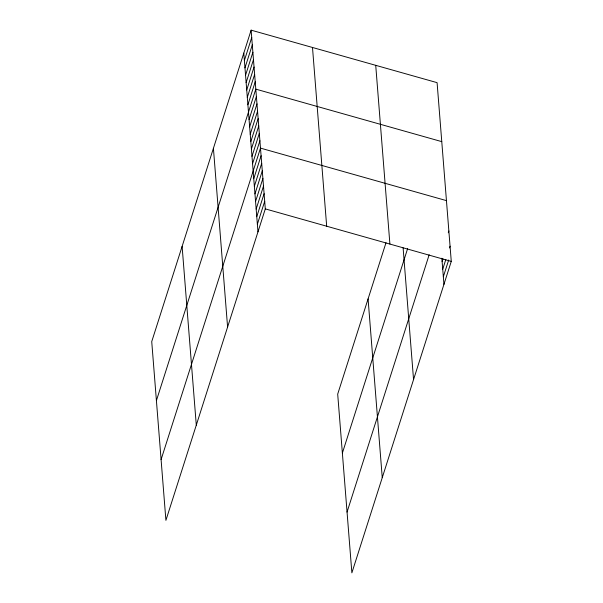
<?xml version="1.0" encoding="UTF-8"?>
<svg xmlns="http://www.w3.org/2000/svg" width="603" height="603" viewBox="0 0 603 603"><rect width="100%" height="100%" fill="white"/><g stroke="black" fill="none" stroke-linecap="round" stroke-linejoin="round"><path stroke-width="0.9" d="M251.127 30.15L151.73 341.607L165.908 520.344L265.305 208.887L251.127 30.15L437.092 82.656L451.27 261.393L351.873 572.85L337.695 394.113L386.003 242.738M244.381 60.504L251.715 37.522M244.969 67.875L252.303 44.893M245.549 75.247L252.883 52.273M246.137 82.619L253.471 59.644M246.717 89.99L254.051 67.016M247.305 97.362L254.639 74.388M247.893 104.741L255.227 81.759M156.411 400.588L255.808 89.131L441.773 141.637M249.062 119.484L256.396 96.51M249.642 126.856L256.976 103.882M250.23 134.228L257.564 111.254M250.818 141.599L258.144 118.625M251.398 148.979L258.732 125.997M251.986 156.35L259.32 133.369M252.567 163.722L259.901 140.748M161.091 459.576L260.488 148.119L446.446 200.626M253.757 178.692L261.091 155.717M254.36 186.289L261.694 163.307M254.963 193.887L262.297 170.905M255.566 201.477L262.893 178.503M256.169 209.075L263.496 186.101M256.765 216.673L264.099 193.699M257.368 224.271L264.702 201.296M342.368 453.094L407.643 248.564M347.049 512.075L429.17 254.752M448.293 232.773L448.858 231.009M442.127 261.581L442.971 258.928M442.73 269.179L445.836 259.456M449.499 247.969L450.064 246.205M443.333 276.777L448.692 259.983M265.305 208.887L451.27 261.393M441.863 258.205L443.936 284.367M403.106 247.833L413.552 379.566M375.722 65.328L389.9 244.064M368.079 298.915L382.249 477.651M312.497 47.479L326.675 226.215M243.8 53.124L257.971 231.869M213.417 148.323L227.595 327.067M182.114 246.408L196.292 425.145"/></g></svg>
